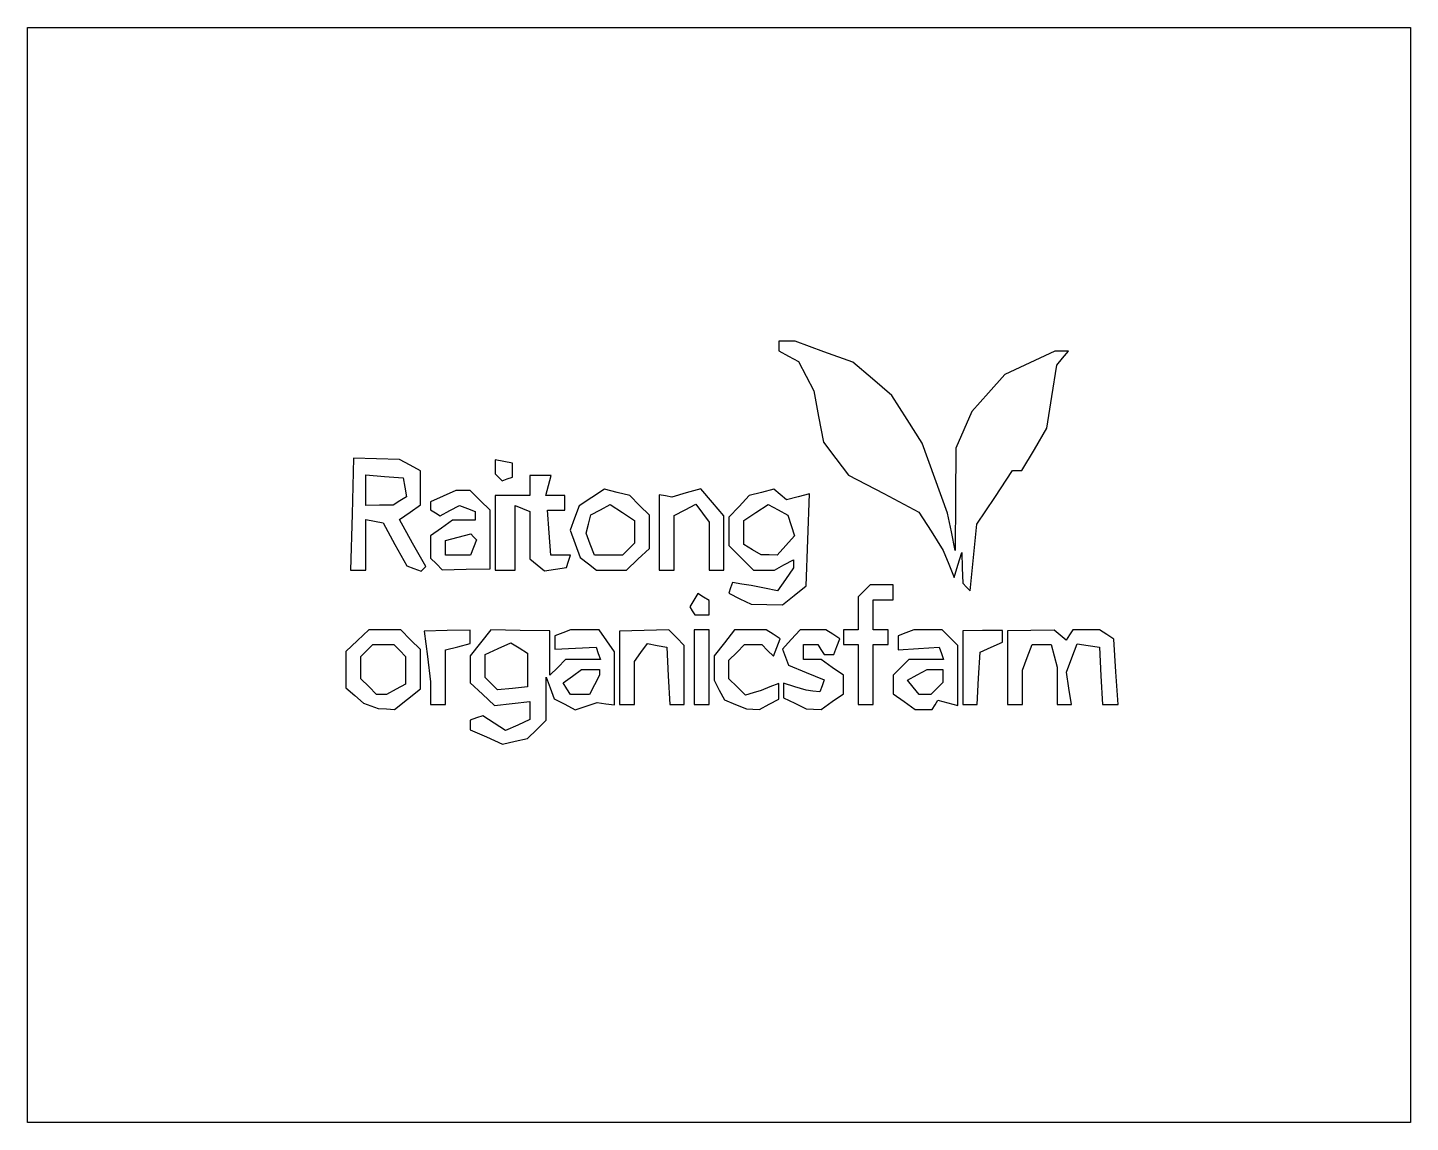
# Model space of a CAD drawing. Extents: x 0 to 2.9, y 0 to 2.29.
import ezdxf

# ---------------------------------------------------------------- set-up
doc = ezdxf.new("R2010")
doc.units = 0
doc.layers.get('0').update_dxf_attribs({"linetype": 'CONTINUOUS'})

msp = doc.modelspace()

# ---------------------------------------------------------------- linework, layer by layer
at = {"color": 7}
for points in [[(1.447917, 0), (0, 0), (0, 1.145833), (0, 2.291667), (1.447917, 2.291667), (2.895833, 2.291667), (2.895833, 1.145833), (2.895833, 0)], [(1.981015, 1.182447), (1.988071, 1.252165), (2.025392, 1.308374), (2.062713, 1.364583), (2.072584, 1.364583), (2.082455, 1.364583), (2.108337, 1.408854), (2.134219, 1.453125), (2.144823, 1.519271), (2.155428, 1.585416), (2.167531, 1.6), (2.179634, 1.614583), (2.165338, 1.614481), (2.151042, 1.614379), (2.098958, 1.58989), (2.046875, 1.5654), (2.012252, 1.526925), (1.97763, 1.488449), (1.960802, 1.449953), (1.943974, 1.411458), (1.943341, 1.304327), (1.942708, 1.197196), (1.93462, 1.23612), (1.926533, 1.275043), (1.900109, 1.348459), (1.873684, 1.421874), (1.841838, 1.471615), (1.809992, 1.521355), (1.769153, 1.556312), (1.728314, 1.591268), (1.667775, 1.613342), (1.607236, 1.635417), (1.590076, 1.635417), (1.572917, 1.635417), (1.572917, 1.625366), (1.572917, 1.615316), (1.593642, 1.604224), (1.614368, 1.593132), (1.630371, 1.562185), (1.646375, 1.531237), (1.656571, 1.477473), (1.666767, 1.42371), (1.69292, 1.389421), (1.719073, 1.355133), (1.792852, 1.316363), (1.86663, 1.277594), (1.892099, 1.237249), (1.917567, 1.196904), (1.928995, 1.168764), (1.940423, 1.140625), (1.94834, 1.166667), (1.956257, 1.192708), (1.957295, 1.16059), (1.958334, 1.128472), (1.966146, 1.120601), (1.973959, 1.112729), (1.981015, 1.182447)], [(0.692367, 1.15625), (0.708333, 1.15625), (0.708333, 1.209097), (0.708333, 1.261944), (0.726423, 1.25846), (0.744513, 1.254977), (0.769309, 1.210027), (0.794104, 1.165077), (0.80896, 1.159377), (0.823815, 1.153676), (0.828726, 1.158587), (0.833637, 1.163499), (0.806152, 1.212676), (0.778666, 1.261853), (0.800791, 1.277351), (0.822917, 1.292848), (0.822917, 1.328349), (0.822917, 1.36385), (0.800857, 1.375656), (0.778798, 1.387462), (0.730545, 1.389044), (0.682292, 1.390625), (0.679346, 1.273438), (0.676401, 1.15625)], [(1.004557, 1.347005), (1.015625, 1.350694), (1.015625, 1.365309), (1.015625, 1.379923), (0.997396, 1.383434), (0.979167, 1.386944), (0.979167, 1.372292), (0.979167, 1.357639), (0.986328, 1.350477), (0.99349, 1.343316)], [(0.736979, 1.291826), (0.708333, 1.291667), (0.708333, 1.323545), (0.708333, 1.355424), (0.747309, 1.352191), (0.786285, 1.348958), (0.790001, 1.329373), (0.793717, 1.309788), (0.779671, 1.300887), (0.765625, 1.291986)], [(1, 1.15625), (1.020833, 1.15625), (1.020833, 1.223631), (1.020833, 1.291013), (1.036458, 1.285017), (1.052083, 1.279021), (1.052083, 1.229328), (1.052083, 1.179634), (1.067135, 1.167142), (1.082187, 1.154651), (1.105382, 1.158055), (1.128576, 1.161458), (1.132865, 1.174479), (1.137153, 1.1875), (1.1165, 1.1875), (1.095848, 1.1875), (1.09212, 1.234375), (1.088392, 1.28125), (1.106696, 1.28125), (1.125, 1.28125), (1.125, 1.296875), (1.125, 1.3125), (1.105142, 1.3125), (1.085284, 1.3125), (1.090732, 1.333333), (1.09618, 1.354167), (1.074132, 1.354167), (1.052083, 1.354167), (1.052083, 1.333333), (1.052083, 1.3125), (1.015625, 1.3125), (0.979167, 1.3125), (0.979167, 1.234375), (0.979167, 1.15625)], [(0.918521, 1.15784), (0.96875, 1.158972), (0.96875, 1.220111), (0.96875, 1.28125), (0.947917, 1.302083), (0.927083, 1.322917), (0.911948, 1.322917), (0.896814, 1.322917), (0.870282, 1.310828), (0.84375, 1.298739), (0.84375, 1.290609), (0.84375, 1.28248), (0.853951, 1.276175), (0.864153, 1.26987), (0.884447, 1.280731), (0.904741, 1.291592), (0.92112, 1.285307), (0.9375, 1.279021), (0.9375, 1.269719), (0.9375, 1.260417), (0.913776, 1.260417), (0.890052, 1.260417), (0.866901, 1.244201), (0.84375, 1.227985), (0.84375, 1.204618), (0.84375, 1.18125), (0.856021, 1.168979), (0.868291, 1.156709)], [(1.222674, 1.15625), (1.253866, 1.15625), (1.277974, 1.178899), (1.302083, 1.201548), (1.302083, 1.236191), (1.302083, 1.270833), (1.281515, 1.291402), (1.260947, 1.31197), (1.234564, 1.318592), (1.208182, 1.325213), (1.181751, 1.307895), (1.15532, 1.290577), (1.145626, 1.26508), (1.135932, 1.239583), (1.14656, 1.210938), (1.157188, 1.182292), (1.174335, 1.169271), (1.191482, 1.15625)], [(1.338542, 1.15625), (1.354167, 1.15625), (1.354167, 1.213175), (1.354167, 1.2701), (1.376779, 1.282202), (1.399392, 1.294304), (1.413238, 1.27537), (1.427083, 1.256435), (1.427083, 1.206342), (1.427083, 1.15625), (1.442708, 1.15625), (1.458333, 1.15625), (1.458333, 1.212961), (1.458333, 1.269672), (1.434077, 1.297871), (1.40982, 1.326071), (1.379389, 1.317589), (1.348958, 1.309106), (1.335938, 1.31126), (1.322917, 1.313413), (1.322917, 1.234832), (1.322917, 1.15625)], [(1.548325, 1.084038), (1.581025, 1.083333), (1.605617, 1.103239), (1.630208, 1.123146), (1.633905, 1.219323), (1.637602, 1.315501), (1.613614, 1.309228), (1.589626, 1.302955), (1.576198, 1.314099), (1.562771, 1.325243), (1.536882, 1.318745), (1.510993, 1.312248), (1.489872, 1.289576), (1.46875, 1.266905), (1.46875, 1.237145), (1.46875, 1.207386), (1.494318, 1.181818), (1.519886, 1.15625), (1.541878, 1.15625), (1.56387, 1.15625), (1.584018, 1.167033), (1.604167, 1.177816), (1.604167, 1.169351), (1.604167, 1.160885), (1.587255, 1.136741), (1.570344, 1.112596), (1.542984, 1.118062), (1.515625, 1.123528), (1.495913, 1.126868), (1.476201, 1.130208), (1.472182, 1.11891), (1.468163, 1.107612), (1.491894, 1.096178), (1.515625, 1.084743), (1.548325, 1.084038)], [(1.216331, 1.1875), (1.186829, 1.1875), (1.178302, 1.210549), (1.169776, 1.233598), (1.174731, 1.252546), (1.179686, 1.271493), (1.199916, 1.28232), (1.220147, 1.293147), (1.24549, 1.276542), (1.270833, 1.259936), (1.270833, 1.236218), (1.270833, 1.2125), (1.258333, 1.2), (1.245833, 1.1875)], [(1.553073, 1.187817), (1.536458, 1.188133), (1.518229, 1.198751), (1.5, 1.209368), (1.5, 1.234652), (1.5, 1.259936), (1.525343, 1.276542), (1.550686, 1.293147), (1.571513, 1.282001), (1.592339, 1.270855), (1.599192, 1.249264), (1.606044, 1.227674), (1.587866, 1.207587), (1.569688, 1.1875), (1.553073, 1.187817)], [(0.901369, 1.1875), (0.875, 1.1875), (0.875, 1.202927), (0.875, 1.218353), (0.901527, 1.225011), (0.928054, 1.231669), (0.934064, 1.225659), (0.940074, 1.219649), (0.933905, 1.203574), (0.927737, 1.1875)], [(1.412073, 1.0625), (1.427083, 1.0625), (1.427083, 1.07751), (1.427083, 1.092521), (1.415502, 1.099678), (1.403921, 1.106836), (1.395356, 1.092978), (1.386791, 1.07912), (1.391927, 1.07081), (1.397063, 1.0625)], [(1.755208, 0.875), (1.770833, 0.875), (1.770833, 0.9375), (1.770833, 1), (1.786458, 1), (1.802083, 1), (1.802083, 1.015625), (1.802083, 1.03125), (1.786458, 1.03125), (1.770833, 1.03125), (1.770833, 1.0625), (1.770833, 1.09375), (1.791667, 1.09375), (1.8125, 1.09375), (1.8125, 1.109375), (1.8125, 1.125), (1.788542, 1.125), (1.764583, 1.125), (1.752083, 1.1125), (1.739583, 1.1), (1.739583, 1.065625), (1.739583, 1.03125), (1.723958, 1.03125), (1.708333, 1.03125), (1.708333, 1.015625), (1.708333, 1), (1.723958, 1), (1.739583, 1), (1.739583, 0.9375), (1.739583, 0.875)], [(0.751199, 0.865406), (0.768024, 0.864583), (0.79547, 0.886173), (0.822917, 0.907762), (0.822917, 0.948673), (0.822917, 0.989583), (0.802083, 1.010417), (0.78125, 1.03125), (0.748067, 1.03125), (0.714884, 1.03125), (0.690776, 1.008601), (0.666667, 0.985952), (0.666667, 0.947715), (0.666667, 0.909479), (0.684896, 0.893599), (0.703125, 0.877719), (0.71875, 0.871973), (0.734375, 0.866228), (0.751199, 0.865406)], [(0.859375, 0.875), (0.875, 0.875), (0.875, 0.932093), (0.875, 0.989186), (0.901042, 0.995723), (0.927083, 1.002259), (0.927083, 1.016374), (0.927083, 1.03049), (0.878917, 1.029523), (0.83075, 1.028556), (0.83716, 0.975216), (0.843569, 0.921875), (0.84366, 0.898438), (0.84375, 0.875)], [(1.020833, 0.797703), (1.046875, 0.803397), (1.066525, 0.822679), (1.086174, 0.841961), (1.086174, 0.887101), (1.086174, 0.93224), (1.094583, 0.909509), (1.102992, 0.886779), (1.124806, 0.875104), (1.14662, 0.863429), (1.169664, 0.871211), (1.192708, 0.878993), (1.210938, 0.876342), (1.229167, 0.87369), (1.229167, 0.929319), (1.229167, 0.984948), (1.212951, 1.008099), (1.196735, 1.03125), (1.166928, 1.03125), (1.137121, 1.03125), (1.120644, 1.024927), (1.104167, 1.018604), (1.104167, 1.004726), (1.104167, 0.990847), (1.147317, 0.992819), (1.190467, 0.994792), (1.19506, 0.981771), (1.199653, 0.96875), (1.16307, 0.96875), (1.126488, 0.96875), (1.110119, 0.952381), (1.09375, 0.936012), (1.09375, 0.982511), (1.09375, 1.029011), (1.031811, 1.029882), (0.969872, 1.030754), (0.948478, 1.003556), (0.927083, 0.976357), (0.927083, 0.948328), (0.927083, 0.920298), (0.952485, 0.896435), (0.977886, 0.872571), (1.014985, 0.876902), (1.052083, 0.881233), (1.052083, 0.862268), (1.052083, 0.843303), (1.026468, 0.831632), (1.000853, 0.819961), (0.976989, 0.835446), (0.953125, 0.850931), (0.940104, 0.846472), (0.927083, 0.842014), (0.927083, 0.831962), (0.927083, 0.821911), (0.960938, 0.80696), (0.994792, 0.792009)], [(1.255208, 0.875), (1.270833, 0.875), (1.270833, 0.919884), (1.270833, 0.964768), (1.284543, 0.983517), (1.298252, 1.002265), (1.318397, 0.998427), (1.338542, 0.994589), (1.341666, 0.934795), (1.34479, 0.875), (1.359895, 0.875), (1.375, 0.875), (1.375, 0.936756), (1.375, 0.998512), (1.358831, 1.014681), (1.342661, 1.030851), (1.291122, 1.029689), (1.239583, 1.028528), (1.239583, 0.951764), (1.239583, 0.875)], [(1.411458, 0.875), (1.427083, 0.875), (1.427083, 0.953125), (1.427083, 1.03125), (1.411458, 1.03125), (1.395833, 1.03125), (1.395833, 0.953125), (1.395833, 0.875)], [(1.518914, 0.865244), (1.53262, 0.864583), (1.552768, 0.875366), (1.572917, 0.88615), (1.572917, 0.902522), (1.572917, 0.918896), (1.554688, 0.911391), (1.536458, 0.903886), (1.519782, 0.899051), (1.503106, 0.894216), (1.485928, 0.911393), (1.46875, 0.928571), (1.46875, 0.947917), (1.46875, 0.967262), (1.485119, 0.983631), (1.501488, 1), (1.519494, 1), (1.5375, 1), (1.549659, 0.987841), (1.561817, 0.975683), (1.568885, 0.994101), (1.575952, 1.012519), (1.561414, 1.021725), (1.546875, 1.030931), (1.513777, 1.03109), (1.480679, 1.03125), (1.459089, 1.003803), (1.4375, 0.976357), (1.4375, 0.951035), (1.4375, 0.925713), (1.448598, 0.904977), (1.459695, 0.884241), (1.482452, 0.875072), (1.505208, 0.865904), (1.518914, 0.865243)], [(1.64612, 0.865285), (1.662031, 0.86458), (1.685182, 0.880796), (1.708333, 0.897015), (1.708333, 0.916667), (1.708333, 0.936319), (1.685182, 0.952534), (1.662031, 0.96875), (1.643516, 0.96875), (1.625, 0.96875), (1.625, 0.984375), (1.625, 1), (1.64001, 1), (1.655021, 1), (1.661458, 0.989583), (1.667896, 0.979167), (1.678025, 0.979167), (1.688154, 0.979167), (1.694553, 0.995843), (1.700952, 1.012519), (1.686414, 1.021725), (1.671875, 1.030931), (1.644844, 1.03109), (1.617812, 1.03125), (1.599309, 1.010804), (1.580807, 0.990359), (1.587132, 0.973876), (1.593457, 0.957392), (1.630783, 0.941797), (1.668109, 0.926201), (1.663662, 0.913621), (1.659216, 0.901041), (1.644712, 0.902979), (1.630208, 0.904916), (1.606771, 0.912006), (1.583333, 0.919096), (1.583333, 0.903848), (1.583333, 0.8886), (1.606771, 0.877296), (1.630208, 0.865993), (1.64612, 0.865288)], [(1.876703, 0.86458), (1.894604, 0.86458), (1.900437, 0.874019), (1.906271, 0.883458), (1.927094, 0.878012), (1.947917, 0.872567), (1.947917, 0.935538), (1.947917, 0.998509), (1.931548, 1.014878), (1.915179, 1.031247), (1.885525, 1.031247), (1.855871, 1.031247), (1.839394, 1.024924), (1.822917, 1.018601), (1.822917, 1.003902), (1.822917, 0.989202), (1.866065, 0.991995), (1.909214, 0.994788), (1.913808, 0.981768), (1.918403, 0.968747), (1.88182, 0.968747), (1.845238, 0.968747), (1.828869, 0.952378), (1.8125, 0.936009), (1.8125, 0.91651), (1.8125, 0.897011), (1.835651, 0.880796), (1.858802, 0.86458)], [(1.973414, 0.875), (1.988495, 0.875), (1.991643, 0.929688), (1.994792, 0.984375), (2.018229, 0.994658), (2.041667, 1.00494), (2.041667, 1.017442), (2.041667, 1.029944), (2, 1.029369), (1.958333, 1.028794), (1.958333, 0.951897), (1.958333, 0.875), (1.973414, 0.875)], [(2.067708, 0.875), (2.083333, 0.875), (2.083333, 0.91078), (2.083333, 0.94656), (2.093492, 0.97328), (2.103651, 1), (2.123527, 1), (2.143404, 1), (2.149684, 0.976562), (2.155966, 0.953125), (2.156108, 0.914062), (2.156251, 0.875), (2.171221, 0.875), (2.186191, 0.875), (2.180796, 0.908854), (2.1754, 0.942708), (2.186676, 0.972076), (2.197951, 1.001445), (2.221372, 0.998118), (2.244793, 0.994792), (2.247917, 0.934896), (2.251041, 0.875), (2.267359, 0.875), (2.283678, 0.875), (2.279321, 0.943421), (2.274964, 1.011843), (2.259879, 1.021387), (2.244793, 1.030931), (2.216762, 1.03109), (2.18873, 1.03125), (2.18198, 1.020327), (2.175229, 1.009405), (2.16248, 1.019986), (2.14973, 1.030567), (2.100907, 1.029587), (2.052084, 1.028607), (2.052084, 0.951803), (2.052084, 0.874999), (2.067709, 0.874999)], [(0.741012, 0.895833), (0.730655, 0.895833), (0.714286, 0.912202), (0.697917, 0.928571), (0.697917, 0.951786), (0.697917, 0.975), (0.710417, 0.9875), (0.722917, 1), (0.744792, 1), (0.766667, 1), (0.779167, 0.9875), (0.791667, 0.975), (0.791667, 0.9462), (0.791667, 0.9174), (0.771518, 0.906616), (0.75137, 0.895833)], [(1.015574, 0.908385), (0.984272, 0.905311), (0.971303, 0.91828), (0.958333, 0.93125), (0.958333, 0.955432), (0.958333, 0.979613), (0.985184, 0.991847), (1.012035, 1.004081), (1.029455, 0.993093), (1.046875, 0.982104), (1.046875, 0.946781), (1.046875, 0.911458)], [(1.156498, 0.895833), (1.136646, 0.895833), (1.129232, 0.90783), (1.121817, 0.919827), (1.141024, 0.933872), (1.160232, 0.947917), (1.179074, 0.947917), (1.197917, 0.947917), (1.197917, 0.942024), (1.197917, 0.93613), (1.187134, 0.915982), (1.17635, 0.895833)], [(1.8794, 0.89583), (1.867134, 0.89583), (1.85477, 0.910729), (1.842405, 0.925627), (1.863226, 0.93677), (1.884047, 0.947913), (1.900357, 0.947913), (1.916667, 0.947913), (1.916667, 0.934372), (1.916667, 0.92083), (1.904167, 0.90833), (1.891667, 0.89583)]]:
    msp.add_lwpolyline(points, close=True, dxfattribs=at)

doc.saveas('drawing.dxf')
